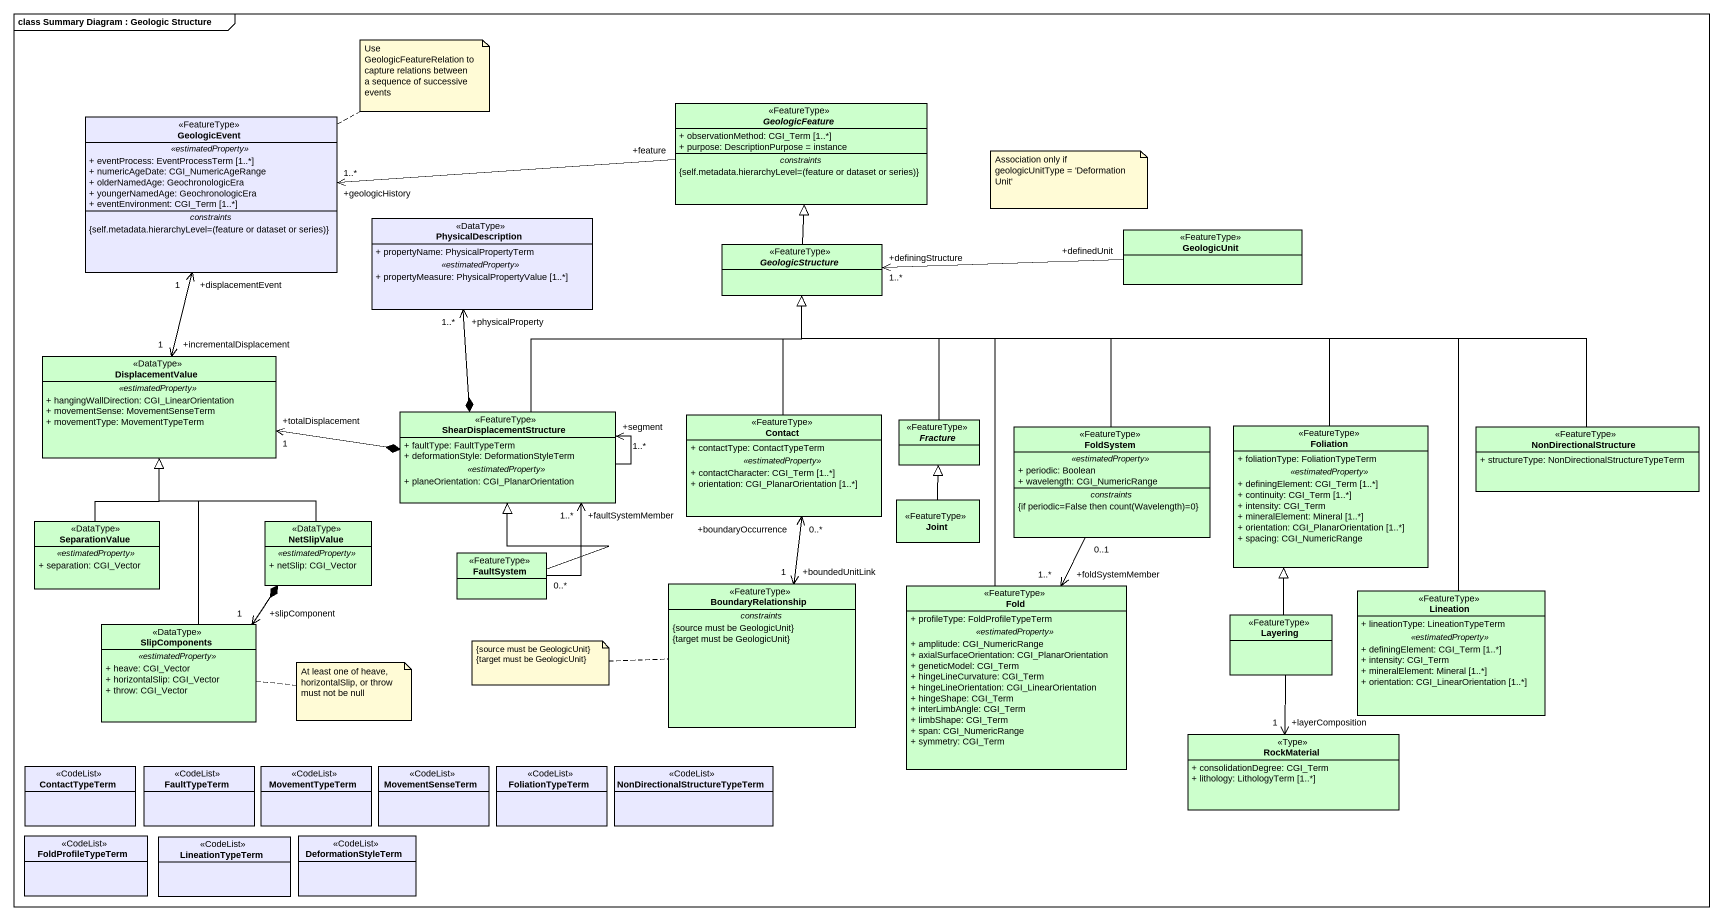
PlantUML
@startuml
mainframe class Summary Diagram : Geologic Structure
hide circle
hide empty members
skinparam classAttributeIconSize 0
abstract class GeologicFeature <<FeatureType>> #CCFFCC {
  + observationMethod: CGI_Term [1..*]
  + purpose: DescriptionPurpose = instance
  -- constraints --
  {field} {self.metadata.hierarchyLevel=(feature or dataset or series)}
}
class GeologicEvent <<FeatureType>> #E9E9FF {
  .. <<estimatedProperty>> ..
  + eventProcess: EventProcessTerm [1..*]
  + numericAgeDate: CGI_NumericAgeRange
  + olderNamedAge: GeochronologicEra
  + youngerNamedAge: GeochronologicEra
  + eventEnvironment: CGI_Term [1..*]
  -- constraints --
  {field} {self.metadata.hierarchyLevel=(feature or dataset or series)}
}
class PhysicalDescription <<DataType>> #E9E9FF {
  + propertyName: PhysicalPropertyTerm
  .. <<estimatedProperty>> ..
  + propertyMeasure: PhysicalPropertyValue [1..*]
}
class GeologicUnit <<FeatureType>> #CCFFCC
abstract class GeologicStructure <<FeatureType>> #CCFFCC
class DisplacementValue <<DataType>> #CCFFCC {
  .. <<estimatedProperty>> ..
  + hangingWallDirection: CGI_LinearOrientation
  + movementSense: MovementSenseTerm
  + movementType: MovementTypeTerm
}
class ShearDisplacementStructure <<FeatureType>> #CCFFCC {
  + faultType: FaultTypeTerm
  + deformationStyle: DeformationStyleTerm
  .. <<estimatedProperty>> ..
  + planeOrientation: CGI_PlanarOrientation
}
class Contact <<FeatureType>> #CCFFCC {
  + contactType: ContactTypeTerm
  .. <<estimatedProperty>> ..
  + contactCharacter: CGI_Term [1..*]
  + orientation: CGI_PlanarOrientation [1..*]
}
abstract class Fracture <<FeatureType>> #CCFFCC
class FoldSystem <<FeatureType>> #CCFFCC {
  .. <<estimatedProperty>> ..
  + periodic: Boolean
  + wavelength: CGI_NumericRange
  -- constraints --
  {field} {if periodic=False then count(Wavelength)=0}
}
class Foliation <<FeatureType>> #CCFFCC {
  + foliationType: FoliationTypeTerm
  .. <<estimatedProperty>> ..
  + definingElement: CGI_Term [1..*]
  + continuity: CGI_Term [1..*]
  + intensity: CGI_Term
  + mineralElement: Mineral [1..*]
  + orientation: CGI_PlanarOrientation [1..*]
  + spacing: CGI_NumericRange
}
class NonDirectionalStructure <<FeatureType>> #CCFFCC {
  + structureType: NonDirectionalStructureTypeTerm
}
class Joint <<FeatureType>> #CCFFCC
class SeparationValue <<DataType>> #CCFFCC {
  .. <<estimatedProperty>> ..
  + separation: CGI_Vector
}
class NetSlipValue <<DataType>> #CCFFCC {
  .. <<estimatedProperty>> ..
  + netSlip: CGI_Vector
}
class FaultSystem <<FeatureType>> #CCFFCC
class BoundaryRelationship <<FeatureType>> #CCFFCC {
  -- constraints --
  {source must be GeologicUnit}
  {target must be GeologicUnit}
}
class Fold <<FeatureType>> #CCFFCC {
  + profileType: FoldProfileTypeTerm
  .. <<estimatedProperty>> ..
  + amplitude: CGI_NumericRange
  + axialSurfaceOrientation: CGI_PlanarOrientation
  + geneticModel: CGI_Term
  + hingeLineCurvature: CGI_Term
  + hingeLineOrientation: CGI_LinearOrientation
  + hingeShape: CGI_Term
  + interLimbAngle: CGI_Term
  + limbShape: CGI_Term
  + span: CGI_NumericRange
  + symmetry: CGI_Term
}
class Layering <<FeatureType>> #CCFFCC
class Lineation <<FeatureType>> #CCFFCC {
  + lineationType: LineationTypeTerm
  .. <<estimatedProperty>> ..
  + definingElement: CGI_Term [1..*]
  + intensity: CGI_Term
  + mineralElement: Mineral [1..*]
  + orientation: CGI_LinearOrientation [1..*]
}
class SlipComponents <<DataType>> #CCFFCC {
  .. <<estimatedProperty>> ..
  + heave: CGI_Vector
  + horizontalSlip: CGI_Vector
  + throw: CGI_Vector
}
class ContactTypeTerm <<CodeList>> #E9E9FF
class FaultTypeTerm <<CodeList>> #E9E9FF
class MovementTypeTerm <<CodeList>> #E9E9FF
class MovementSenseTerm <<CodeList>> #E9E9FF
class FoliationTypeTerm <<CodeList>> #E9E9FF
class "NonDirectionalStructureTypeTerm" as NonDirectionalStructureTypeT <<CodeList>> #E9E9FF
class RockMaterial <<Type>> #CCFFCC {
  + consolidationDegree: CGI_Term
  + lithology: LithologyTerm [1..*]
}
class FoldProfileTypeTerm <<CodeList>> #E9E9FF
class LineationTypeTerm <<CodeList>> #E9E9FF
class DeformationStyleTerm <<CodeList>> #E9E9FF
GeologicFeature "+feature" -left-> "+geologicHistory\n1..*" GeologicEvent
GeologicUnit "+definedUnit" -left-> "+definingStructure\n1..*" GeologicStructure
GeologicStructure -up-|> GeologicFeature
DisplacementValue "+incrementalDisplacement\n1" <-up-> "+displacementEvent\n1" GeologicEvent
ShearDisplacementStructure *-up-> "+physicalProperty\n1..*" PhysicalDescription
ShearDisplacementStructure -up-|> GeologicStructure
ShearDisplacementStructure *-left-> "+totalDisplacement\n1" DisplacementValue
ShearDisplacementStructure --> "+segment\n1..*" ShearDisplacementStructure
Contact -up-|> GeologicStructure
Contact "+boundaryOccurrence\n0..*" <--> "+boundedUnitLink\n1" BoundaryRelationship
Fracture -up-|> GeologicStructure
FoldSystem -up-|> GeologicStructure
FoldSystem "0..1" --> "+foldSystemMember\n1..*" Fold
Foliation -left-|> GeologicStructure
NonDirectionalStructure -left-|> GeologicStructure
Joint -up-|> Fracture
SeparationValue -up-|> DisplacementValue
NetSlipValue -up-|> DisplacementValue
NetSlipValue *--> "+slipComponent\n1" SlipComponents
FaultSystem "0..*" -up-> "+faultSystemMember\n1..*" ShearDisplacementStructure
FaultSystem -up-|> ShearDisplacementStructure
Fold -up-|> GeologicStructure
Layering -up-|> Foliation
Layering --> "+layerComposition\n1" RockMaterial
Lineation -left-|> GeologicStructure
SlipComponents -up-|> DisplacementValue
note right of GeologicEvent : Use GeologicFeatureRelation to capture relations between a sequence of successive events
note as N2
  Association only if geologicUnitType = 'Deformation Unit'
end note
note left of BoundaryRelationship
  {source must be GeologicUnit}
  {target must be GeologicUnit}
end note
note right of SlipComponents : At least one of heave, horizontalSlip, or throw must not be null
@enduml
